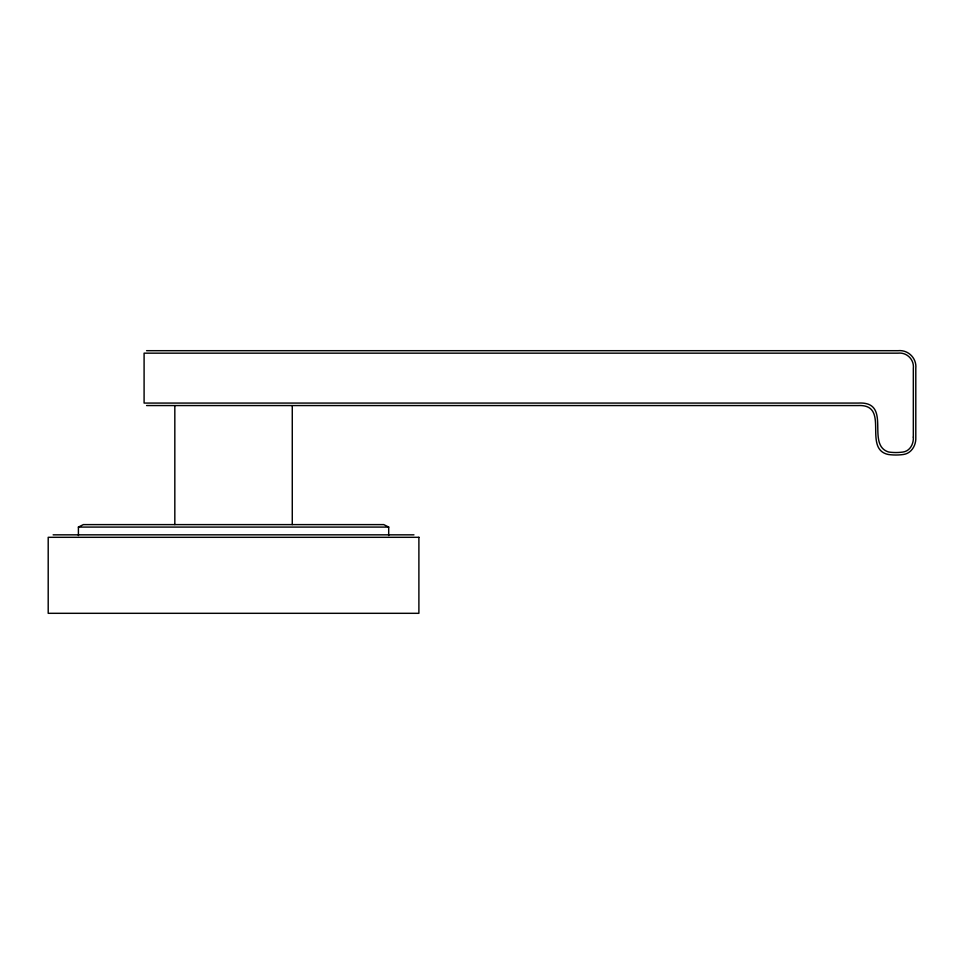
<?xml version="1.0" encoding="UTF-8"?>
<svg xmlns="http://www.w3.org/2000/svg" width="964" height="964" viewBox="0 0 964 964"><rect width="100%" height="100%" fill="white"/><g stroke="black" fill="none" stroke-linecap="round" stroke-linejoin="round"><path stroke-width="1.45" d="M78.409 535.55L78.409 527.079L83.35 524.609L383.756 524.609L388.697 527.079L388.697 535.55M146.576 350.691L898.05 350.691C908.221 349.595 916.885 358.271 915.8 368.441L915.8 437.222C916.258 445.007 911.703 453.297 903.473 454.478A54.129 54.129 0 0 1 888.254 454.478C862.214 448.899 890.736 404.073 858.177 405.555L146.576 405.555M78.409 527.079L388.697 527.079M53.141 534.839L413.954 534.839M292.273 405.832L292.273 524.585M174.821 405.832L174.821 524.585M913.33 437.114C913.739 443.765 910.136 451.08 902.967 452.044A50.694 50.694 0 0 1 888.772 452.044C865.19 444.97 893.001 401.169 858.285 403.073L144.094 403.073L144.094 353.161L897.942 353.161C906.871 352.077 914.402 359.62 913.33 368.549L913.33 437.114M418.894 537.309L48.2 537.309L48.2 613.309L418.894 613.309L418.894 537.309"/></g></svg>
